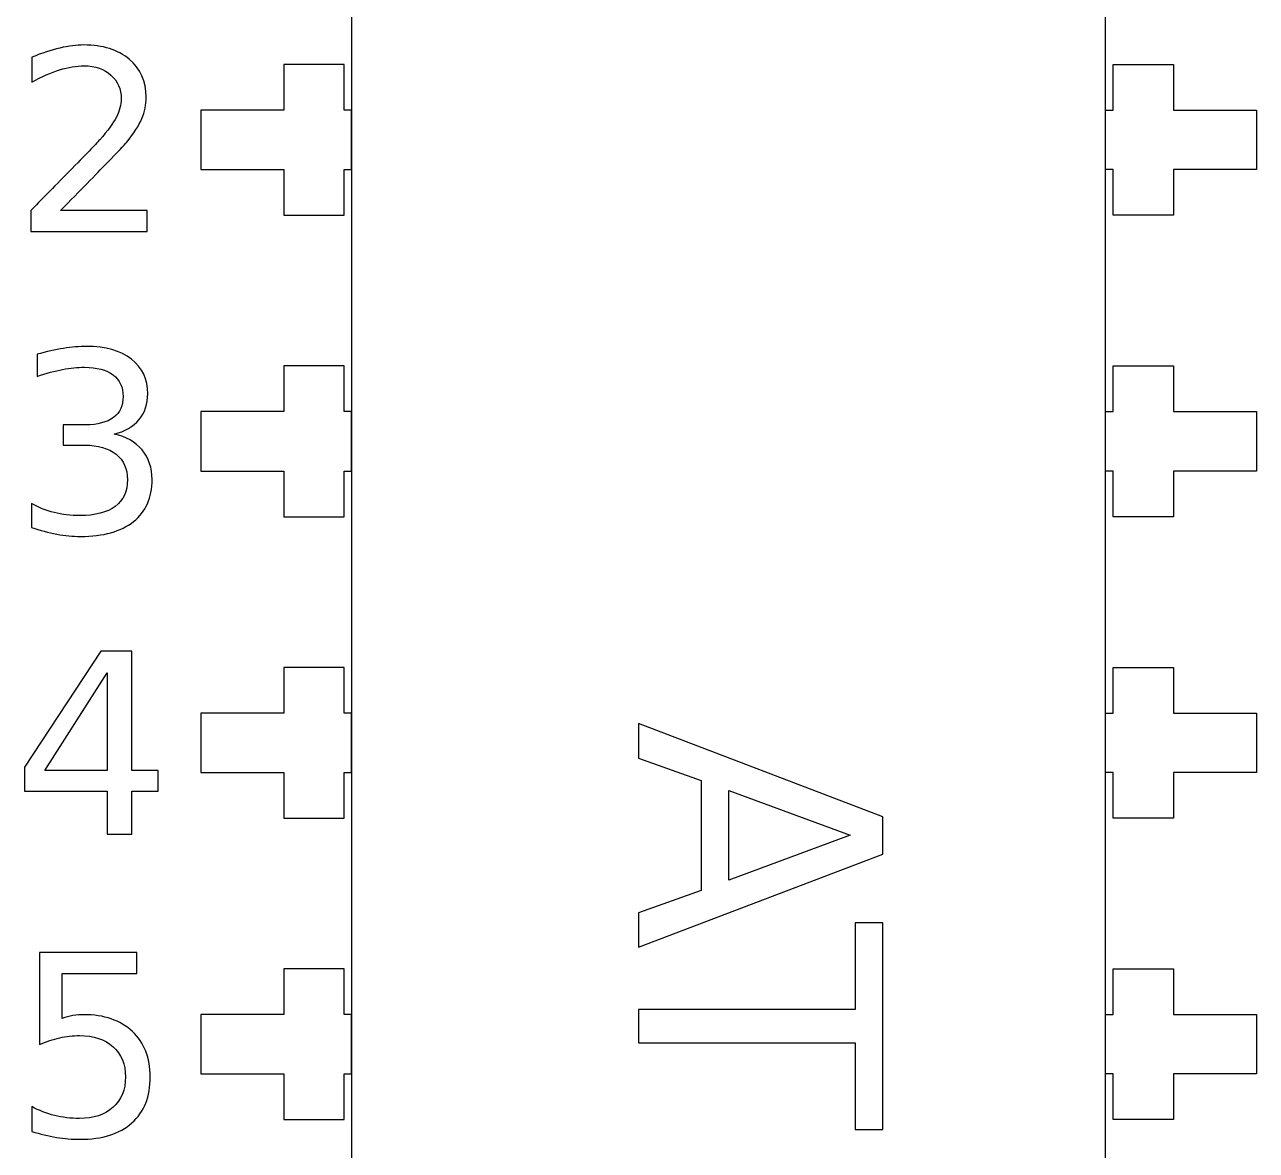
# Model space of a CAD drawing. Header units: centimetres. Extents: x -12.19 to -8.67, y -16.58 to -12.59.
# Drawn here: x -11.093 to -10.056, y -14.304 to -13.356 of the extents above; entities that cross this region are included whole.
import ezdxf

# ---------------------------------------------------------------- set-up
doc = ezdxf.new("R2010")
doc.units = ezdxf.units.CM
doc.header["$MEASUREMENT"] = 0
doc.layers.add('Layer 1', color=7, linetype='Continuous')

msp = doc.modelspace()

# ---------------------------------------------------------------- linework, layer by layer
at = {"layer": 'Layer 1', "color": 7, "lineweight": 25}
msp.add_open_spline([(-10.8175, -13.13542), (-10.8175, -13.13542), (-10.18251, -13.13542), (-10.18251, -13.13542), (-10.18251, -13.13542), (-10.18251, -13.13542), (-10.18251, -16.5644), (-10.18251, -16.5644), (-10.18251, -16.5644), (-10.18251, -16.5644), (-10.8175, -16.5644), (-10.8175, -16.5644), (-10.8175, -16.5644), (-10.8175, -16.5644), (-10.8175, -13.13542), (-10.8175, -13.13542)], degree=3, knots=[0, 0, 0, 0, 0.25, 0.25, 0.25, 0.25, 0.5, 0.5, 0.5, 0.5, 0.75, 0.75, 0.75, 0.75, 1, 1, 1, 1], dxfattribs=at)
at = {"layer": 'Layer 1', "color": 250}
for points, knots in [([(-11.06264, -13.51248), (-11.06264, -13.51248), (-10.9898, -13.51248), (-10.9898, -13.51248), (-10.9898, -13.51248), (-10.9898, -13.51248), (-10.9898, -13.53005), (-10.9898, -13.53005), (-10.9898, -13.53005), (-10.9898, -13.53005), (-11.08775, -13.53005), (-11.08775, -13.53005), (-11.08775, -13.53005), (-11.08775, -13.53005), (-11.08775, -13.51248), (-11.08775, -13.51248), (-11.08775, -13.51248), (-11.07982, -13.5043), (-11.06902, -13.49329), (-11.05538, -13.47946), (-11.05538, -13.47946), (-11.04169, -13.46563), (-11.03308, -13.45675), (-11.02959, -13.45276), (-11.02959, -13.45276), (-11.02289, -13.44524), (-11.01823, -13.4389), (-11.01559, -13.43367), (-11.01559, -13.43367), (-11.01294, -13.42849), (-11.0116, -13.42337), (-11.0116, -13.41833), (-11.0116, -13.41833), (-11.0116, -13.41014), (-11.01449, -13.40344), (-11.02024, -13.39829), (-11.02024, -13.39829), (-11.02599, -13.39311), (-11.03347, -13.39053), (-11.04272, -13.39053), (-11.04272, -13.39053), (-11.04924, -13.39053), (-11.05616, -13.39166), (-11.06341, -13.39395), (-11.06341, -13.39395), (-11.07068, -13.39621), (-11.07848, -13.39967), (-11.08673, -13.40429), (-11.08673, -13.40429), (-11.08673, -13.40429), (-11.08673, -13.38319), (-11.08673, -13.38319), (-11.08673, -13.38319), (-11.07833, -13.37981), (-11.07047, -13.37727), (-11.06317, -13.37554), (-11.06317, -13.37554), (-11.05587, -13.37381), (-11.04917, -13.37296), (-11.0431, -13.37296), (-11.0431, -13.37296), (-11.02712, -13.37296), (-11.01439, -13.37695), (-11.00486, -13.38496), (-11.00486, -13.38496), (-10.99537, -13.39293), (-10.99061, -13.40362), (-10.99061, -13.41699), (-10.99061, -13.41699), (-10.99061, -13.42334), (-10.99181, -13.42934), (-10.99417, -13.43501), (-10.99417, -13.43501), (-10.99654, -13.44069), (-11.00088, -13.4474), (-11.00716, -13.45512), (-11.00716, -13.45512), (-11.00888, -13.45713), (-11.01435, -13.46288), (-11.0236, -13.47244), (-11.0236, -13.47244), (-11.0328, -13.48197), (-11.04585, -13.49534), (-11.06264, -13.51248)], [0, 0, 0, 0, 0.047619, 0.047619, 0.047619, 0.047619, 0.0952381, 0.0952381, 0.0952381, 0.0952381, 0.1428571, 0.1428571, 0.1428571, 0.1428571, 0.1904762, 0.1904762, 0.1904762, 0.1904762, 0.2380952, 0.2380952, 0.2380952, 0.2380952, 0.2857143, 0.2857143, 0.2857143, 0.2857143, 0.3333333, 0.3333333, 0.3333333, 0.3333333, 0.3809524, 0.3809524, 0.3809524, 0.3809524, 0.4285714, 0.4285714, 0.4285714, 0.4285714, 0.4761905, 0.4761905, 0.4761905, 0.4761905, 0.5238095, 0.5238095, 0.5238095, 0.5238095, 0.5714286, 0.5714286, 0.5714286, 0.5714286, 0.6190476, 0.6190476, 0.6190476, 0.6190476, 0.6666667, 0.6666667, 0.6666667, 0.6666667, 0.7142857, 0.7142857, 0.7142857, 0.7142857, 0.7619048, 0.7619048, 0.7619048, 0.7619048, 0.8095238, 0.8095238, 0.8095238, 0.8095238, 0.8571429, 0.8571429, 0.8571429, 0.8571429, 0.9047619, 0.9047619, 0.9047619, 0.9047619, 0.952381, 0.952381, 0.952381, 0.952381, 1, 1, 1, 1]), ([(-11.01739, -13.70083), (-11.00737, -13.70298), (-10.99957, -13.70743), (-10.99396, -13.71417), (-10.99396, -13.71417), (-10.98835, -13.72094), (-10.98553, -13.72927), (-10.98553, -13.73918), (-10.98553, -13.73918), (-10.98553, -13.75442), (-10.99075, -13.7662), (-11.00123, -13.77453), (-11.00123, -13.77453), (-11.01171, -13.78289), (-11.02659, -13.78705), (-11.04589, -13.78705), (-11.04589, -13.78705), (-11.05238, -13.78705), (-11.05904, -13.78641), (-11.06588, -13.78514), (-11.06588, -13.78514), (-11.07273, -13.78387), (-11.07982, -13.78193), (-11.08712, -13.77939), (-11.08712, -13.77939), (-11.08712, -13.77939), (-11.08712, -13.75925), (-11.08712, -13.75925), (-11.08712, -13.75925), (-11.08133, -13.76264), (-11.07498, -13.76518), (-11.0681, -13.76691), (-11.0681, -13.76691), (-11.06123, -13.76863), (-11.05404, -13.76948), (-11.04653, -13.76948), (-11.04653, -13.76948), (-11.03344, -13.76948), (-11.02345, -13.76691), (-11.01658, -13.76172), (-11.01658, -13.76172), (-11.00973, -13.75657), (-11.00631, -13.74906), (-11.00631, -13.73918), (-11.00631, -13.73918), (-11.00631, -13.73011), (-11.00948, -13.72299), (-11.01587, -13.71784), (-11.01587, -13.71784), (-11.02225, -13.71272), (-11.03111, -13.71015), (-11.04247, -13.71015), (-11.04247, -13.71015), (-11.04247, -13.71015), (-11.06045, -13.71015), (-11.06045, -13.71015), (-11.06045, -13.71015), (-11.06045, -13.71015), (-11.06045, -13.693), (-11.06045, -13.693), (-11.06045, -13.693), (-11.06045, -13.693), (-11.04166, -13.693), (-11.04166, -13.693), (-11.04166, -13.693), (-11.03139, -13.693), (-11.02356, -13.69095), (-11.01809, -13.68686), (-11.01809, -13.68686), (-11.01266, -13.68274), (-11.00994, -13.67684), (-11.00994, -13.66912), (-11.00994, -13.66912), (-11.00994, -13.66122), (-11.01277, -13.65511), (-11.01837, -13.65088), (-11.01837, -13.65088), (-11.02398, -13.64665), (-11.03203, -13.64453), (-11.04247, -13.64453), (-11.04247, -13.64453), (-11.04822, -13.64453), (-11.05432, -13.64517), (-11.06087, -13.6464), (-11.06087, -13.6464), (-11.0674, -13.64764), (-11.0746, -13.64958), (-11.08246, -13.65219), (-11.08246, -13.65219), (-11.08246, -13.65219), (-11.08246, -13.6336), (-11.08246, -13.6336), (-11.08246, -13.6336), (-11.07452, -13.63137), (-11.06712, -13.62971), (-11.0602, -13.62862), (-11.0602, -13.62862), (-11.0533, -13.62753), (-11.04674, -13.62696), (-11.04063, -13.62696), (-11.04063, -13.62696), (-11.02479, -13.62696), (-11.01224, -13.63056), (-11.00299, -13.63776), (-11.00299, -13.63776), (-10.99379, -13.64495), (-10.98917, -13.65469), (-10.98917, -13.66697), (-10.98917, -13.66697), (-10.98917, -13.6755), (-10.9916, -13.6827), (-10.9965, -13.68859), (-10.9965, -13.68859), (-11.00141, -13.69448), (-11.00836, -13.69857), (-11.01739, -13.70083)], [0, 0, 0, 0, 0.0344828, 0.0344828, 0.0344828, 0.0344828, 0.0689655, 0.0689655, 0.0689655, 0.0689655, 0.1034483, 0.1034483, 0.1034483, 0.1034483, 0.137931, 0.137931, 0.137931, 0.137931, 0.1724138, 0.1724138, 0.1724138, 0.1724138, 0.2068966, 0.2068966, 0.2068966, 0.2068966, 0.2413793, 0.2413793, 0.2413793, 0.2413793, 0.2758621, 0.2758621, 0.2758621, 0.2758621, 0.3103448, 0.3103448, 0.3103448, 0.3103448, 0.3448276, 0.3448276, 0.3448276, 0.3448276, 0.3793103, 0.3793103, 0.3793103, 0.3793103, 0.4137931, 0.4137931, 0.4137931, 0.4137931, 0.4482759, 0.4482759, 0.4482759, 0.4482759, 0.4827586, 0.4827586, 0.4827586, 0.4827586, 0.5172414, 0.5172414, 0.5172414, 0.5172414, 0.5517241, 0.5517241, 0.5517241, 0.5517241, 0.5862069, 0.5862069, 0.5862069, 0.5862069, 0.6206897, 0.6206897, 0.6206897, 0.6206897, 0.6551724, 0.6551724, 0.6551724, 0.6551724, 0.6896552, 0.6896552, 0.6896552, 0.6896552, 0.7241379, 0.7241379, 0.7241379, 0.7241379, 0.7586207, 0.7586207, 0.7586207, 0.7586207, 0.7931034, 0.7931034, 0.7931034, 0.7931034, 0.8275862, 0.8275862, 0.8275862, 0.8275862, 0.862069, 0.862069, 0.862069, 0.862069, 0.8965517, 0.8965517, 0.8965517, 0.8965517, 0.9310345, 0.9310345, 0.9310345, 0.9310345, 0.9655172, 0.9655172, 0.9655172, 0.9655172, 1, 1, 1, 1]), ([(-11.02875, -13.88375), (-11.02875, -13.88375), (-11.0025, -13.88375), (-11.0025, -13.88375), (-11.0025, -13.88375), (-11.0025, -13.88375), (-11.0025, -13.98432), (-11.0025, -13.98432), (-11.0025, -13.98432), (-11.0025, -13.98432), (-10.98049, -13.98432), (-10.98049, -13.98432), (-10.98049, -13.98432), (-10.98049, -13.98432), (-10.98049, -14.00168), (-10.98049, -14.00168), (-10.98049, -14.00168), (-10.98049, -14.00168), (-11.0025, -14.00168), (-11.0025, -14.00168), (-11.0025, -14.00168), (-11.0025, -14.00168), (-11.0025, -14.03805), (-11.0025, -14.03805), (-11.0025, -14.03805), (-11.0025, -14.03805), (-11.02328, -14.03805), (-11.02328, -14.03805), (-11.02328, -14.03805), (-11.02328, -14.03805), (-11.02328, -14.00168), (-11.02328, -14.00168), (-11.02328, -14.00168), (-11.02328, -14.00168), (-11.0929, -14.00168), (-11.0929, -14.00168), (-11.0929, -14.00168), (-11.0929, -14.00168), (-11.0929, -13.98154), (-11.0929, -13.98154), (-11.0929, -13.98154), (-11.0929, -13.98154), (-11.02875, -13.88375), (-11.02875, -13.88375)], [0, 0, 0, 0, 0.0909091, 0.0909091, 0.0909091, 0.0909091, 0.1818182, 0.1818182, 0.1818182, 0.1818182, 0.2727273, 0.2727273, 0.2727273, 0.2727273, 0.3636364, 0.3636364, 0.3636364, 0.3636364, 0.4545455, 0.4545455, 0.4545455, 0.4545455, 0.5454545, 0.5454545, 0.5454545, 0.5454545, 0.6363636, 0.6363636, 0.6363636, 0.6363636, 0.7272727, 0.7272727, 0.7272727, 0.7272727, 0.8181818, 0.8181818, 0.8181818, 0.8181818, 0.9090909, 0.9090909, 0.9090909, 0.9090909, 1, 1, 1, 1]), ([(-11.02328, -13.90195), (-11.02328, -13.90195), (-11.07597, -13.98432), (-11.07597, -13.98432), (-11.07597, -13.98432), (-11.07597, -13.98432), (-11.02328, -13.98432), (-11.02328, -13.98432), (-11.02328, -13.98432), (-11.02328, -13.98432), (-11.02328, -13.90195), (-11.02328, -13.90195)], [0, 0, 0, 0, 0.3333333, 0.3333333, 0.3333333, 0.3333333, 0.6666667, 0.6666667, 0.6666667, 0.6666667, 1, 1, 1, 1]), ([(-10.37007, -14.02319), (-10.37007, -14.02319), (-10.37007, -14.05475), (-10.37007, -14.05475), (-10.37007, -14.05475), (-10.37007, -14.05475), (-10.5758, -14.13316), (-10.5758, -14.13316), (-10.5758, -14.13316), (-10.5758, -14.13316), (-10.5758, -14.10423), (-10.5758, -14.10423), (-10.5758, -14.10423), (-10.5758, -14.10423), (-10.52303, -14.08546), (-10.52303, -14.08546), (-10.52303, -14.08546), (-10.52303, -14.08546), (-10.52303, -13.99276), (-10.52303, -13.99276), (-10.52303, -13.99276), (-10.52303, -13.99276), (-10.5758, -13.97399), (-10.5758, -13.97399), (-10.5758, -13.97399), (-10.5758, -13.97399), (-10.5758, -13.94464), (-10.5758, -13.94464), (-10.5758, -13.94464), (-10.5758, -13.94464), (-10.37007, -14.02319), (-10.37007, -14.02319)], [0, 0, 0, 0, 0.125, 0.125, 0.125, 0.125, 0.25, 0.25, 0.25, 0.25, 0.375, 0.375, 0.375, 0.375, 0.5, 0.5, 0.5, 0.5, 0.625, 0.625, 0.625, 0.625, 0.75, 0.75, 0.75, 0.75, 0.875, 0.875, 0.875, 0.875, 1, 1, 1, 1]), ([(-10.39749, -14.0389), (-10.39749, -14.0389), (-10.49989, -14.00113), (-10.49989, -14.00113), (-10.49989, -14.00113), (-10.49989, -14.00113), (-10.49989, -14.07681), (-10.49989, -14.07681), (-10.49989, -14.07681), (-10.49989, -14.07681), (-10.39749, -14.0389), (-10.39749, -14.0389)], [0, 0, 0, 0, 0.3333333, 0.3333333, 0.3333333, 0.3333333, 0.6666667, 0.6666667, 0.6666667, 0.6666667, 1, 1, 1, 1]), ([(-10.37007, -14.11274), (-10.37007, -14.11274), (-10.37007, -14.28682), (-10.37007, -14.28682), (-10.37007, -14.28682), (-10.37007, -14.28682), (-10.39349, -14.28682), (-10.39349, -14.28682), (-10.39349, -14.28682), (-10.39349, -14.28682), (-10.39349, -14.21377), (-10.39349, -14.21377), (-10.39349, -14.21377), (-10.39349, -14.21377), (-10.5758, -14.21377), (-10.5758, -14.21377), (-10.5758, -14.21377), (-10.5758, -14.21377), (-10.5758, -14.18579), (-10.5758, -14.18579), (-10.5758, -14.18579), (-10.5758, -14.18579), (-10.39349, -14.18579), (-10.39349, -14.18579), (-10.39349, -14.18579), (-10.39349, -14.18579), (-10.39349, -14.11274), (-10.39349, -14.11274), (-10.39349, -14.11274), (-10.39349, -14.11274), (-10.37007, -14.11274), (-10.37007, -14.11274)], [0, 0, 0, 0, 0.125, 0.125, 0.125, 0.125, 0.25, 0.25, 0.25, 0.25, 0.375, 0.375, 0.375, 0.375, 0.5, 0.5, 0.5, 0.5, 0.625, 0.625, 0.625, 0.625, 0.75, 0.75, 0.75, 0.75, 0.875, 0.875, 0.875, 0.875, 1, 1, 1, 1]), ([(-11.08038, -14.13775), (-11.08038, -14.13775), (-10.99844, -14.13775), (-10.99844, -14.13775), (-10.99844, -14.13775), (-10.99844, -14.13775), (-10.99844, -14.15532), (-10.99844, -14.15532), (-10.99844, -14.15532), (-10.99844, -14.15532), (-11.06126, -14.15532), (-11.06126, -14.15532), (-11.06126, -14.15532), (-11.06126, -14.15532), (-11.06126, -14.19313), (-11.06126, -14.19313), (-11.06126, -14.19313), (-11.05823, -14.19211), (-11.0552, -14.19134), (-11.05217, -14.19081), (-11.05217, -14.19081), (-11.04914, -14.19028), (-11.0461, -14.19003), (-11.04307, -14.19003), (-11.04307, -14.19003), (-11.02585, -14.19003), (-11.01224, -14.19476), (-11.00218, -14.20418), (-11.00218, -14.20418), (-10.99213, -14.21363), (-10.98708, -14.2264), (-10.98708, -14.24252), (-10.98708, -14.24252), (-10.98708, -14.25914), (-10.99223, -14.27205), (-11.00257, -14.28126), (-11.00257, -14.28126), (-11.01291, -14.29046), (-11.02748, -14.29505), (-11.04631, -14.29505), (-11.04631, -14.29505), (-11.05277, -14.29505), (-11.05936, -14.29448), (-11.06609, -14.29339), (-11.06609, -14.29339), (-11.0728, -14.2923), (-11.07975, -14.29064), (-11.08691, -14.28842), (-11.08691, -14.28842), (-11.08691, -14.28842), (-11.08691, -14.26743), (-11.08691, -14.26743), (-11.08691, -14.26743), (-11.0807, -14.27081), (-11.07431, -14.27332), (-11.06768, -14.27498), (-11.06768, -14.27498), (-11.06108, -14.27663), (-11.05407, -14.27748), (-11.0467, -14.27748), (-11.0467, -14.27748), (-11.03481, -14.27748), (-11.02536, -14.27434), (-11.01841, -14.26806), (-11.01841, -14.26806), (-11.01146, -14.26182), (-11.00797, -14.25328), (-11.00797, -14.24252), (-11.00797, -14.24252), (-11.00797, -14.2318), (-11.01146, -14.22326), (-11.01841, -14.21702), (-11.01841, -14.21702), (-11.02536, -14.21074), (-11.03478, -14.2076), (-11.0467, -14.2076), (-11.0467, -14.2076), (-11.05228, -14.2076), (-11.05785, -14.20823), (-11.06338, -14.20947), (-11.06338, -14.20947), (-11.06892, -14.2107), (-11.0746, -14.21264), (-11.08038, -14.21525), (-11.08038, -14.21525), (-11.08038, -14.21525), (-11.08038, -14.13775), (-11.08038, -14.13775)], [0, 0, 0, 0, 0.0454545, 0.0454545, 0.0454545, 0.0454545, 0.0909091, 0.0909091, 0.0909091, 0.0909091, 0.1363636, 0.1363636, 0.1363636, 0.1363636, 0.1818182, 0.1818182, 0.1818182, 0.1818182, 0.2272727, 0.2272727, 0.2272727, 0.2272727, 0.2727273, 0.2727273, 0.2727273, 0.2727273, 0.3181818, 0.3181818, 0.3181818, 0.3181818, 0.3636364, 0.3636364, 0.3636364, 0.3636364, 0.4090909, 0.4090909, 0.4090909, 0.4090909, 0.4545455, 0.4545455, 0.4545455, 0.4545455, 0.5, 0.5, 0.5, 0.5, 0.5454545, 0.5454545, 0.5454545, 0.5454545, 0.5909091, 0.5909091, 0.5909091, 0.5909091, 0.6363636, 0.6363636, 0.6363636, 0.6363636, 0.6818182, 0.6818182, 0.6818182, 0.6818182, 0.7272727, 0.7272727, 0.7272727, 0.7272727, 0.7727273, 0.7727273, 0.7727273, 0.7727273, 0.8181818, 0.8181818, 0.8181818, 0.8181818, 0.8636364, 0.8636364, 0.8636364, 0.8636364, 0.9090909, 0.9090909, 0.9090909, 0.9090909, 0.9545455, 0.9545455, 0.9545455, 0.9545455, 1, 1, 1, 1])]:
    msp.add_open_spline(points, degree=3, knots=knots, dxfattribs=at)
at = {"layer": 'Layer 1', "color": 250, "lineweight": 25}
for points in [[(-10.82385, -13.51642), (-10.82385, -13.51642), (-10.87465, -13.51642), (-10.87465, -13.51642), (-10.87465, -13.51642), (-10.87465, -13.51642), (-10.87465, -13.47792), (-10.87465, -13.47792), (-10.87465, -13.47792), (-10.87465, -13.47792), (-10.9445, -13.47792), (-10.9445, -13.47792), (-10.9445, -13.47792), (-10.9445, -13.47792), (-10.9445, -13.42792), (-10.9445, -13.42792), (-10.9445, -13.42792), (-10.9445, -13.42792), (-10.87465, -13.42792), (-10.87465, -13.42792), (-10.87465, -13.42792), (-10.87465, -13.42792), (-10.87465, -13.38942), (-10.87465, -13.38942), (-10.87465, -13.38942), (-10.87465, -13.38942), (-10.82385, -13.38942), (-10.82385, -13.38942), (-10.82385, -13.38942), (-10.82385, -13.38942), (-10.82385, -13.42792), (-10.82385, -13.42792), (-10.82385, -13.42792), (-10.82385, -13.42792), (-10.8175, -13.42792), (-10.8175, -13.42792), (-10.8175, -13.42792), (-10.8175, -13.42792), (-10.8175, -13.47792), (-10.8175, -13.47792), (-10.8175, -13.47792), (-10.8175, -13.47792), (-10.82385, -13.47792), (-10.82385, -13.47792), (-10.82385, -13.47792), (-10.82385, -13.47792), (-10.82385, -13.51642), (-10.82385, -13.51642)], [(-10.17615, -13.51642), (-10.17615, -13.51642), (-10.12535, -13.51642), (-10.12535, -13.51642), (-10.12535, -13.51642), (-10.12535, -13.51642), (-10.12535, -13.47792), (-10.12535, -13.47792), (-10.12535, -13.47792), (-10.12535, -13.47792), (-10.0555, -13.47792), (-10.0555, -13.47792), (-10.0555, -13.47792), (-10.0555, -13.47792), (-10.0555, -13.42792), (-10.0555, -13.42792), (-10.0555, -13.42792), (-10.0555, -13.42792), (-10.12535, -13.42792), (-10.12535, -13.42792), (-10.12535, -13.42792), (-10.12535, -13.42792), (-10.12535, -13.38942), (-10.12535, -13.38942), (-10.12535, -13.38942), (-10.12535, -13.38942), (-10.17615, -13.38942), (-10.17615, -13.38942), (-10.17615, -13.38942), (-10.17615, -13.38942), (-10.17615, -13.42792), (-10.17615, -13.42792), (-10.17615, -13.42792), (-10.17615, -13.42792), (-10.1825, -13.42792), (-10.1825, -13.42792), (-10.1825, -13.42792), (-10.1825, -13.42792), (-10.1825, -13.47792), (-10.1825, -13.47792), (-10.1825, -13.47792), (-10.1825, -13.47792), (-10.17615, -13.47792), (-10.17615, -13.47792), (-10.17615, -13.47792), (-10.17615, -13.47792), (-10.17615, -13.51642), (-10.17615, -13.51642)], [(-10.82385, -13.77042), (-10.82385, -13.77042), (-10.87465, -13.77042), (-10.87465, -13.77042), (-10.87465, -13.77042), (-10.87465, -13.77042), (-10.87465, -13.73192), (-10.87465, -13.73192), (-10.87465, -13.73192), (-10.87465, -13.73192), (-10.9445, -13.73192), (-10.9445, -13.73192), (-10.9445, -13.73192), (-10.9445, -13.73192), (-10.9445, -13.68192), (-10.9445, -13.68192), (-10.9445, -13.68192), (-10.9445, -13.68192), (-10.87465, -13.68192), (-10.87465, -13.68192), (-10.87465, -13.68192), (-10.87465, -13.68192), (-10.87465, -13.64342), (-10.87465, -13.64342), (-10.87465, -13.64342), (-10.87465, -13.64342), (-10.82385, -13.64342), (-10.82385, -13.64342), (-10.82385, -13.64342), (-10.82385, -13.64342), (-10.82385, -13.68192), (-10.82385, -13.68192), (-10.82385, -13.68192), (-10.82385, -13.68192), (-10.8175, -13.68192), (-10.8175, -13.68192), (-10.8175, -13.68192), (-10.8175, -13.68192), (-10.8175, -13.73192), (-10.8175, -13.73192), (-10.8175, -13.73192), (-10.8175, -13.73192), (-10.82385, -13.73192), (-10.82385, -13.73192), (-10.82385, -13.73192), (-10.82385, -13.73192), (-10.82385, -13.77042), (-10.82385, -13.77042)], [(-10.17615, -13.77042), (-10.17615, -13.77042), (-10.12535, -13.77042), (-10.12535, -13.77042), (-10.12535, -13.77042), (-10.12535, -13.77042), (-10.12535, -13.73192), (-10.12535, -13.73192), (-10.12535, -13.73192), (-10.12535, -13.73192), (-10.0555, -13.73192), (-10.0555, -13.73192), (-10.0555, -13.73192), (-10.0555, -13.73192), (-10.0555, -13.68192), (-10.0555, -13.68192), (-10.0555, -13.68192), (-10.0555, -13.68192), (-10.12535, -13.68192), (-10.12535, -13.68192), (-10.12535, -13.68192), (-10.12535, -13.68192), (-10.12535, -13.64342), (-10.12535, -13.64342), (-10.12535, -13.64342), (-10.12535, -13.64342), (-10.17615, -13.64342), (-10.17615, -13.64342), (-10.17615, -13.64342), (-10.17615, -13.64342), (-10.17615, -13.68192), (-10.17615, -13.68192), (-10.17615, -13.68192), (-10.17615, -13.68192), (-10.1825, -13.68192), (-10.1825, -13.68192), (-10.1825, -13.68192), (-10.1825, -13.68192), (-10.1825, -13.73192), (-10.1825, -13.73192), (-10.1825, -13.73192), (-10.1825, -13.73192), (-10.17615, -13.73192), (-10.17615, -13.73192), (-10.17615, -13.73192), (-10.17615, -13.73192), (-10.17615, -13.77042), (-10.17615, -13.77042)], [(-10.82385, -14.02442), (-10.82385, -14.02442), (-10.87465, -14.02442), (-10.87465, -14.02442), (-10.87465, -14.02442), (-10.87465, -14.02442), (-10.87465, -13.98592), (-10.87465, -13.98592), (-10.87465, -13.98592), (-10.87465, -13.98592), (-10.9445, -13.98592), (-10.9445, -13.98592), (-10.9445, -13.98592), (-10.9445, -13.98592), (-10.9445, -13.93592), (-10.9445, -13.93592), (-10.9445, -13.93592), (-10.9445, -13.93592), (-10.87465, -13.93592), (-10.87465, -13.93592), (-10.87465, -13.93592), (-10.87465, -13.93592), (-10.87465, -13.89742), (-10.87465, -13.89742), (-10.87465, -13.89742), (-10.87465, -13.89742), (-10.82385, -13.89742), (-10.82385, -13.89742), (-10.82385, -13.89742), (-10.82385, -13.89742), (-10.82385, -13.93592), (-10.82385, -13.93592), (-10.82385, -13.93592), (-10.82385, -13.93592), (-10.8175, -13.93592), (-10.8175, -13.93592), (-10.8175, -13.93592), (-10.8175, -13.93592), (-10.8175, -13.98592), (-10.8175, -13.98592), (-10.8175, -13.98592), (-10.8175, -13.98592), (-10.82385, -13.98592), (-10.82385, -13.98592), (-10.82385, -13.98592), (-10.82385, -13.98592), (-10.82385, -14.02442), (-10.82385, -14.02442)], [(-10.17615, -14.02442), (-10.17615, -14.02442), (-10.12535, -14.02442), (-10.12535, -14.02442), (-10.12535, -14.02442), (-10.12535, -14.02442), (-10.12535, -13.98592), (-10.12535, -13.98592), (-10.12535, -13.98592), (-10.12535, -13.98592), (-10.0555, -13.98592), (-10.0555, -13.98592), (-10.0555, -13.98592), (-10.0555, -13.98592), (-10.0555, -13.93592), (-10.0555, -13.93592), (-10.0555, -13.93592), (-10.0555, -13.93592), (-10.12535, -13.93592), (-10.12535, -13.93592), (-10.12535, -13.93592), (-10.12535, -13.93592), (-10.12535, -13.89742), (-10.12535, -13.89742), (-10.12535, -13.89742), (-10.12535, -13.89742), (-10.17615, -13.89742), (-10.17615, -13.89742), (-10.17615, -13.89742), (-10.17615, -13.89742), (-10.17615, -13.93592), (-10.17615, -13.93592), (-10.17615, -13.93592), (-10.17615, -13.93592), (-10.1825, -13.93592), (-10.1825, -13.93592), (-10.1825, -13.93592), (-10.1825, -13.93592), (-10.1825, -13.98592), (-10.1825, -13.98592), (-10.1825, -13.98592), (-10.1825, -13.98592), (-10.17615, -13.98592), (-10.17615, -13.98592), (-10.17615, -13.98592), (-10.17615, -13.98592), (-10.17615, -14.02442), (-10.17615, -14.02442)], [(-10.82385, -14.27842), (-10.82385, -14.27842), (-10.87465, -14.27842), (-10.87465, -14.27842), (-10.87465, -14.27842), (-10.87465, -14.27842), (-10.87465, -14.23992), (-10.87465, -14.23992), (-10.87465, -14.23992), (-10.87465, -14.23992), (-10.9445, -14.23992), (-10.9445, -14.23992), (-10.9445, -14.23992), (-10.9445, -14.23992), (-10.9445, -14.18992), (-10.9445, -14.18992), (-10.9445, -14.18992), (-10.9445, -14.18992), (-10.87465, -14.18992), (-10.87465, -14.18992), (-10.87465, -14.18992), (-10.87465, -14.18992), (-10.87465, -14.15142), (-10.87465, -14.15142), (-10.87465, -14.15142), (-10.87465, -14.15142), (-10.82385, -14.15142), (-10.82385, -14.15142), (-10.82385, -14.15142), (-10.82385, -14.15142), (-10.82385, -14.18992), (-10.82385, -14.18992), (-10.82385, -14.18992), (-10.82385, -14.18992), (-10.8175, -14.18992), (-10.8175, -14.18992), (-10.8175, -14.18992), (-10.8175, -14.18992), (-10.8175, -14.23992), (-10.8175, -14.23992), (-10.8175, -14.23992), (-10.8175, -14.23992), (-10.82385, -14.23992), (-10.82385, -14.23992), (-10.82385, -14.23992), (-10.82385, -14.23992), (-10.82385, -14.27842), (-10.82385, -14.27842)], [(-10.17615, -14.27842), (-10.17615, -14.27842), (-10.12535, -14.27842), (-10.12535, -14.27842), (-10.12535, -14.27842), (-10.12535, -14.27842), (-10.12535, -14.23992), (-10.12535, -14.23992), (-10.12535, -14.23992), (-10.12535, -14.23992), (-10.0555, -14.23992), (-10.0555, -14.23992), (-10.0555, -14.23992), (-10.0555, -14.23992), (-10.0555, -14.18992), (-10.0555, -14.18992), (-10.0555, -14.18992), (-10.0555, -14.18992), (-10.12535, -14.18992), (-10.12535, -14.18992), (-10.12535, -14.18992), (-10.12535, -14.18992), (-10.12535, -14.15142), (-10.12535, -14.15142), (-10.12535, -14.15142), (-10.12535, -14.15142), (-10.17615, -14.15142), (-10.17615, -14.15142), (-10.17615, -14.15142), (-10.17615, -14.15142), (-10.17615, -14.18992), (-10.17615, -14.18992), (-10.17615, -14.18992), (-10.17615, -14.18992), (-10.1825, -14.18992), (-10.1825, -14.18992), (-10.1825, -14.18992), (-10.1825, -14.18992), (-10.1825, -14.23992), (-10.1825, -14.23992), (-10.1825, -14.23992), (-10.1825, -14.23992), (-10.17615, -14.23992), (-10.17615, -14.23992), (-10.17615, -14.23992), (-10.17615, -14.23992), (-10.17615, -14.27842), (-10.17615, -14.27842)]]:
    msp.add_open_spline(points, degree=3, knots=[0, 0, 0, 0, 0.0833333, 0.0833333, 0.0833333, 0.0833333, 0.1666667, 0.1666667, 0.1666667, 0.1666667, 0.25, 0.25, 0.25, 0.25, 0.3333333, 0.3333333, 0.3333333, 0.3333333, 0.4166667, 0.4166667, 0.4166667, 0.4166667, 0.5, 0.5, 0.5, 0.5, 0.5833333, 0.5833333, 0.5833333, 0.5833333, 0.6666667, 0.6666667, 0.6666667, 0.6666667, 0.75, 0.75, 0.75, 0.75, 0.8333333, 0.8333333, 0.8333333, 0.8333333, 0.9166667, 0.9166667, 0.9166667, 0.9166667, 1, 1, 1, 1], dxfattribs=at)

doc.saveas('drawing.dxf')
